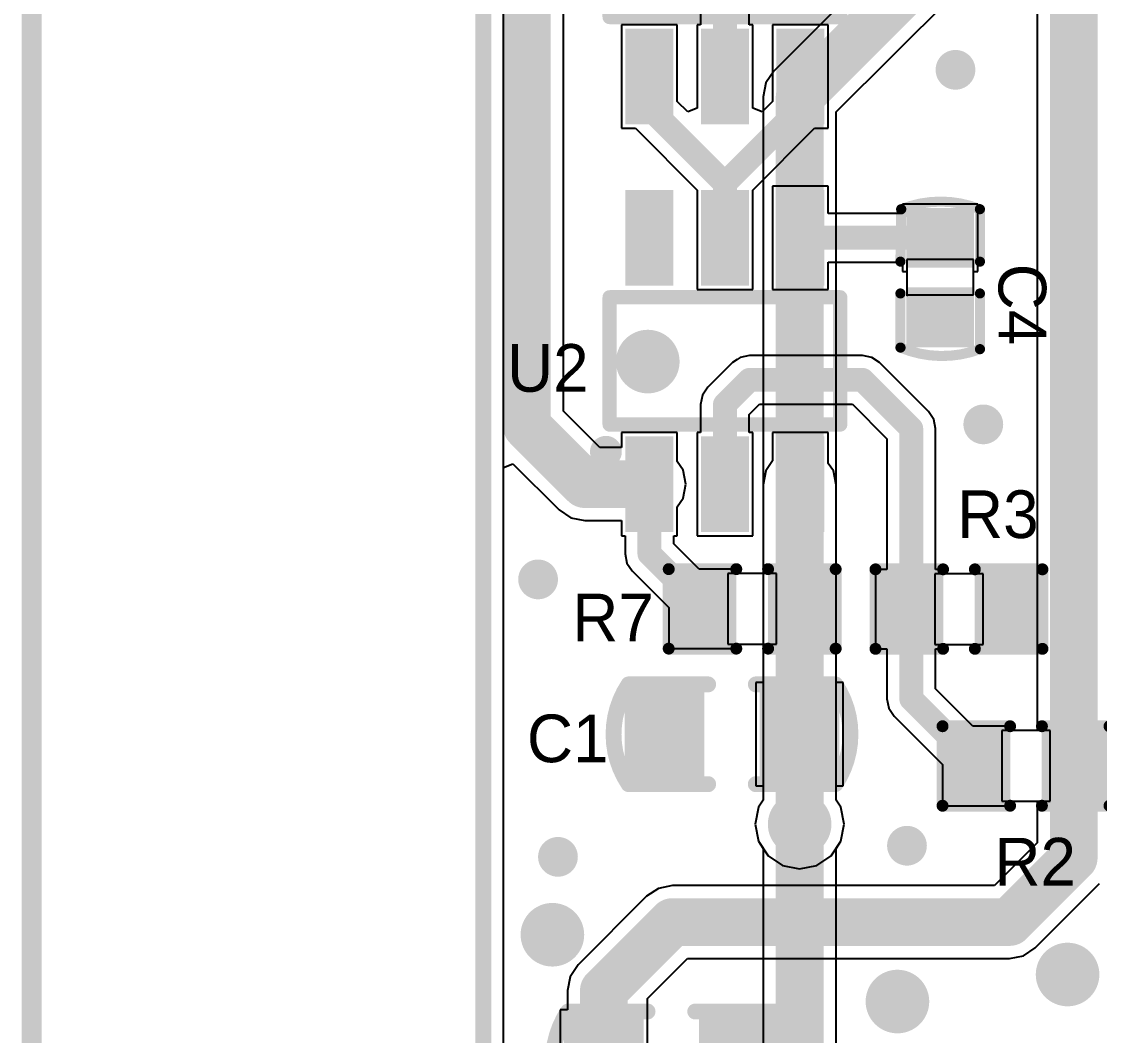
# Model space of a CAD drawing. Extents: x 10.58 to 11.54, y 9.91 to 15.27.
# Drawn here: x 10.598 to 11.132, y 10.914 to 11.416 of the extents above; entities that cross this region are included whole.
import ezdxf

# ---------------------------------------------------------------- set-up
doc = ezdxf.new("R2010")
doc.units = 0
doc.layers.get('0').update_dxf_attribs({"linetype": 'CONTINUOUS'})
for name, color, linetype in [('BOTTOMLAYER', 5, 'CONTINUOUS'), ('KEEPOUTLAYER', 6, 'CONTINUOUS'), ('MULTILAYER', 9, 'CONTINUOUS'), ('TOPLAYER', 1, 'CONTINUOUS'), ('TOPOVERLAY', 2, 'CONTINUOUS'), ('TOPPASTE', 8, 'CONTINUOUS'), ('TOPSOLDER', 216, 'CONTINUOUS'), ('VIAHOLELAYER', 16, 'CONTINUOUS')]:
    doc.layers.add(name, color=color, linetype=linetype)

# ---------------------------------------------------------------- blocks, each defined once
blk = doc.blocks.new('SOT_23_6L_6')
at = {"layer": 'TOPLAYER'}
for points in [[(-0.045276, 0.080709), (-0.045276, 0.041339), (-0.029528, 0.080709), (-0.029528, 0.041339)], [(-0.007874, 0.080709), (-0.007874, 0.041339), (0.007874, 0.080709), (0.007874, 0.041339)], [(0.029528, 0.080709), (0.029528, 0.041339), (0.045276, 0.080709), (0.045276, 0.041339)], [(-0.045276, -0.041339), (-0.045276, -0.080709), (-0.029528, -0.041339), (-0.029528, -0.080709)], [(-0.007874, -0.041339), (-0.007874, -0.080709), (0.007874, -0.041339), (0.007874, -0.080709)], [(0.029528, -0.041339), (0.029528, -0.080709), (0.045276, -0.041339), (0.045276, -0.080709)]]:
    blk.add_solid(points, dxfattribs=at)
at = {"layer": 'TOPOVERLAY', "const_width": 0.007087}
for points in [[(-0.057087, -0.031496), (-0.057087, 0.031496)], [(-0.057087, 0.031496), (0.057087, 0.031496)], [(0.057087, -0.031496), (0.057087, 0.031496)], [(-0.057087, -0.031496), (0.057087, -0.031496)]]:
    blk.add_lwpolyline(points, dxfattribs=at)
at = {"layer": 'TOPOVERLAY'}
for points, const_width in [([(-0.058858, 0.031496, 1), (-0.055315, 0.031496, 1)], 0.003543), ([(-0.058858, 0.031496, 1), (-0.055315, 0.031496, 1)], 0.003543), ([(0.055315, 0.031496, 1), (0.058858, 0.031496, 1)], 0.003543), ([(0.055315, 0.031496, 1), (0.058858, 0.031496, 1)], 0.003543), ([(-0.058858, -0.031496, 1), (-0.055315, -0.031496, 1)], 0.003543), ([(-0.058858, -0.031496, 1), (-0.055315, -0.031496, 1)], 0.003543), ([(0.055315, -0.031496, 1), (0.058858, -0.031496, 1)], 0.003543), ([(0.055315, -0.031496, 1), (0.058858, -0.031496, 1)], 0.003543), ([(-0.055, -0.045, 1), (-0.062874, -0.045, 1)], 0.007874), ([(-0.064842, -0.045, 1), (-0.060906, -0.045, 1)], 0.003937), ([(-0.056968, -0.045, 1), (-0.053032, -0.045, 1)], 0.003937)]:
    blk.add_lwpolyline(points, format="xyb", close=True, dxfattribs=dict(at, const_width=const_width))
at = {"layer": 'TOPPASTE'}
for points in [[(-0.045276, 0.080709), (-0.045276, 0.041339), (-0.029528, 0.080709), (-0.029528, 0.041339)], [(-0.007874, 0.080709), (-0.007874, 0.041339), (0.007874, 0.080709), (0.007874, 0.041339)], [(0.029528, 0.080709), (0.029528, 0.041339), (0.045276, 0.080709), (0.045276, 0.041339)], [(-0.045276, -0.041339), (-0.045276, -0.080709), (-0.029528, -0.041339), (-0.029528, -0.080709)], [(-0.007874, -0.041339), (-0.007874, -0.080709), (0.007874, -0.041339), (0.007874, -0.080709)], [(0.029528, -0.041339), (0.029528, -0.080709), (0.045276, -0.041339), (0.045276, -0.080709)]]:
    blk.add_solid(points, dxfattribs=at)
at = {"layer": 'TOPSOLDER'}
for points in [[(-0.049276, 0.084709), (-0.049276, 0.037339), (-0.025528, 0.084709), (-0.025528, 0.037339)], [(-0.011874, 0.084709), (-0.011874, 0.037339), (0.011874, 0.084709), (0.011874, 0.037339)], [(0.025528, 0.084709), (0.025528, 0.037339), (0.049276, 0.084709), (0.049276, 0.037339)], [(-0.049276, -0.037339), (-0.049276, -0.084709), (-0.025528, -0.037339), (-0.025528, -0.084709)], [(-0.011874, -0.037339), (-0.011874, -0.084709), (0.011874, -0.037339), (0.011874, -0.084709)], [(0.025528, -0.037339), (0.025528, -0.084709), (0.049276, -0.037339), (0.049276, -0.084709)]]:
    blk.add_solid(points, dxfattribs=at)
blk = doc.blocks.new('R_0402_31')
at = {"layer": 'TOPLAYER'}
for p, q in [((0.017, 0.0175), (-0.007, 0.0175)), ((-0.007, 0.0175), (-0.007, -0.0175)), ((0.017, -0.0175), (0.017, 0.0175)), ((-0.007, -0.0175), (0.017, -0.0175))]:
    blk.add_line(p, q, dxfattribs=at)
for points in [[(-0.006811, -0.01378), (-0.006811, 0.01378), (-0.030433, -0.01378), (-0.030433, 0.01378)], [(0.040433, -0.01378), (0.040433, 0.01378), (0.016811, -0.01378), (0.016811, 0.01378)]]:
    blk.add_solid(points, dxfattribs=at)
at = {"layer": 'TOPOVERLAY', "const_width": 0.005906}
for points in [[(-0.036339, 0.019685), (-0.002874, 0.019685)], [(-0.036339, -0.019685), (-0.036339, 0.019685)], [(0.012874, 0.019685), (0.046339, 0.019685)], [(0.046339, -0.019685), (0.046339, 0.019685)], [(-0.036339, -0.019685), (-0.002874, -0.019685)], [(0.012874, -0.019685), (0.046339, -0.019685)]]:
    blk.add_lwpolyline(points, dxfattribs=at)
at = {"layer": 'TOPOVERLAY', "const_width": 0.002953}
for points in [[(-0.037815, 0.019685, 1), (-0.034862, 0.019685, 1)], [(-0.037815, 0.019685, 1), (-0.034862, 0.019685, 1)], [(-0.00435, 0.019685, 1), (-0.001398, 0.019685, 1)], [(0.011398, 0.019685, 1), (0.01435, 0.019685, 1)], [(0.044862, 0.019685, 1), (0.047815, 0.019685, 1)], [(0.044862, 0.019685, 1), (0.047815, 0.019685, 1)], [(-0.037815, -0.019685, 1), (-0.034862, -0.019685, 1)], [(-0.037815, -0.019685, 1), (-0.034862, -0.019685, 1)], [(-0.00435, -0.019685, 1), (-0.001398, -0.019685, 1)], [(0.011398, -0.019685, 1), (0.01435, -0.019685, 1)], [(0.044862, -0.019685, 1), (0.047815, -0.019685, 1)], [(0.044862, -0.019685, 1), (0.047815, -0.019685, 1)]]:
    blk.add_lwpolyline(points, format="xyb", close=True, dxfattribs=at)
at = {"layer": 'TOPPASTE'}
for points in [[(-0.006811, -0.01378), (-0.006811, 0.01378), (-0.030433, -0.01378), (-0.030433, 0.01378)], [(0.040433, -0.01378), (0.040433, 0.01378), (0.016811, -0.01378), (0.016811, 0.01378)]]:
    blk.add_solid(points, dxfattribs=at)
at = {"layer": 'TOPSOLDER'}
for points in [[(-0.002811, -0.01778), (-0.002811, 0.01778), (-0.034433, -0.01778), (-0.034433, 0.01778)], [(0.044433, -0.01778), (0.044433, 0.01778), (0.012811, -0.01778), (0.012811, 0.01778)]]:
    blk.add_solid(points, dxfattribs=at)
blk = doc.blocks.new('R_0402_32')
at = {"layer": 'TOPLAYER'}
for p, q in [((0.017, 0.0175), (-0.007, 0.0175)), ((-0.007, 0.0175), (-0.007, -0.0175)), ((0.017, -0.0175), (0.017, 0.0175)), ((-0.007, -0.0175), (0.017, -0.0175))]:
    blk.add_line(p, q, dxfattribs=at)
for points in [[(-0.006811, -0.01378), (-0.006811, 0.01378), (-0.030433, -0.01378), (-0.030433, 0.01378)], [(0.040433, -0.01378), (0.040433, 0.01378), (0.016811, -0.01378), (0.016811, 0.01378)]]:
    blk.add_solid(points, dxfattribs=at)
at = {"layer": 'TOPOVERLAY', "const_width": 0.005906}
for points in [[(-0.002874, 0.019685), (-0.036339, 0.019685)], [(-0.036339, 0.019685), (-0.036339, -0.019685)], [(0.046339, 0.019685), (0.012874, 0.019685)], [(0.046339, 0.019685), (0.046339, -0.019685)], [(-0.002874, -0.019685), (-0.036339, -0.019685)], [(0.046339, -0.019685), (0.012874, -0.019685)]]:
    blk.add_lwpolyline(points, dxfattribs=at)
at = {"layer": 'TOPOVERLAY', "const_width": 0.002953}
for points in [[(-0.037815, 0.019685, 1), (-0.034862, 0.019685, 1)], [(-0.037815, 0.019685, 1), (-0.034862, 0.019685, 1)], [(-0.00435, 0.019685, 1), (-0.001398, 0.019685, 1)], [(0.011398, 0.019685, 1), (0.01435, 0.019685, 1)], [(0.044862, 0.019685, 1), (0.047815, 0.019685, 1)], [(0.044862, 0.019685, 1), (0.047815, 0.019685, 1)], [(-0.037815, -0.019685, 1), (-0.034862, -0.019685, 1)], [(-0.037815, -0.019685, 1), (-0.034862, -0.019685, 1)], [(-0.00435, -0.019685, 1), (-0.001398, -0.019685, 1)], [(0.011398, -0.019685, 1), (0.01435, -0.019685, 1)], [(0.044862, -0.019685, 1), (0.047815, -0.019685, 1)], [(0.044862, -0.019685, 1), (0.047815, -0.019685, 1)]]:
    blk.add_lwpolyline(points, format="xyb", close=True, dxfattribs=at)
at = {"layer": 'TOPPASTE'}
for points in [[(-0.006811, -0.01378), (-0.006811, 0.01378), (-0.030433, -0.01378), (-0.030433, 0.01378)], [(0.040433, -0.01378), (0.040433, 0.01378), (0.016811, -0.01378), (0.016811, 0.01378)]]:
    blk.add_solid(points, dxfattribs=at)
at = {"layer": 'TOPSOLDER'}
for points in [[(-0.002811, -0.01778), (-0.002811, 0.01778), (-0.034433, -0.01778), (-0.034433, 0.01778)], [(0.044433, -0.01778), (0.044433, 0.01778), (0.012811, -0.01778), (0.012811, 0.01778)]]:
    blk.add_solid(points, dxfattribs=at)
blk = doc.blocks.new('C_0402_47')
at = {"layer": 'TOPLAYER'}
for p, q in [((0.008518, 0.0165), (-0.008982, 0.0165)), ((-0.008982, 0.0165), (-0.008982, -0.0165)), ((0.008518, -0.016), (0.008518, 0.0165)), ((0.009018, -0.0165), (0.008518, -0.016)), ((-0.008982, -0.0165), (0.009018, -0.0165))]:
    blk.add_line(p, q, dxfattribs=at)
for points in [[(-0.00884, -0.012795), (-0.00884, 0.012795), (-0.030494, -0.012795), (-0.030494, 0.012795)], [(0.03053, -0.012795), (0.03053, 0.012795), (0.008876, -0.012795), (0.008876, 0.012795)]]:
    blk.add_solid(points, dxfattribs=at)
at = {"layer": 'TOPOVERLAY', "const_width": 0.005}
for points in [[(-0.03382, -0.019341, -0.193022), (-0.033854, 0.01965)], [(0.035464, 0.019716, -0.191665), (0.034708, -0.019637)]]:
    blk.add_lwpolyline(points, format="xyb", dxfattribs=at)
at = {"layer": 'TOPOVERLAY', "const_width": 0.0025}
for points in [[(-0.035104, 0.01965, 1), (-0.032604, 0.01965, 1)], [(-0.03509, 0.019685, 1), (-0.03259, 0.019685, 1)], [(-0.009106, 0.019685, 1), (-0.006606, 0.019685, 1)], [(0.006642, 0.019685, 1), (0.009142, 0.019685, 1)], [(0.034214, 0.019716, 1), (0.036714, 0.019716, 1)], [(0.034225, 0.019685, 1), (0.036726, 0.019685, 1)], [(-0.03509, -0.019291, 1), (-0.03259, -0.019291, 1)], [(-0.03507, -0.019341, 1), (-0.03257, -0.019341, 1)], [(-0.009106, -0.019685, 1), (-0.006606, -0.019685, 1)], [(0.006642, -0.019685, 1), (0.009142, -0.019685, 1)], [(0.033438, -0.019685, 1), (0.035938, -0.019685, 1)], [(0.033458, -0.019637, 1), (0.035958, -0.019637, 1)]]:
    blk.add_lwpolyline(points, format="xyb", close=True, dxfattribs=at)
at = {"layer": 'TOPOVERLAY', "const_width": 0.005}
for points in [[(-0.007856, 0.019685), (-0.03384, 0.019685)], [(0.035476, 0.019685), (0.007892, 0.019685)], [(-0.007856, -0.019685), (-0.03384, -0.019291)], [(0.034688, -0.019685), (0.007892, -0.019685)]]:
    blk.add_lwpolyline(points, dxfattribs=at)
at = {"layer": 'TOPPASTE'}
for points in [[(-0.00884, -0.012795), (-0.00884, 0.012795), (-0.030494, -0.012795), (-0.030494, 0.012795)], [(0.03053, -0.012795), (0.03053, 0.012795), (0.008876, -0.012795), (0.008876, 0.012795)]]:
    blk.add_solid(points, dxfattribs=at)
at = {"layer": 'TOPSOLDER'}
for points in [[(-0.00484, -0.016795), (-0.00484, 0.016795), (-0.034494, -0.016795), (-0.034494, 0.016795)], [(0.03453, -0.016795), (0.03453, 0.016795), (0.004876, -0.016795), (0.004876, 0.016795)]]:
    blk.add_solid(points, dxfattribs=at)
blk = doc.blocks.new('C_0603_48')
at = {"layer": 'TOPLAYER'}
for points in [[(-0.017717, -0.019685), (-0.017717, 0.019685), (-0.049213, -0.019685), (-0.049213, 0.019685)], [(0.049213, -0.019685), (0.049213, 0.019685), (0.017717, -0.019685), (0.017717, 0.019685)]]:
    blk.add_solid(points, dxfattribs=at)
at = {"layer": 'TOPOVERLAY', "const_width": 0.007874}
for points in [[(-0.051181, -0.024708, -0.302775), (-0.051181, 0.024708)], [(0.051181, 0.024708, -0.302775), (0.051181, -0.024708)]]:
    blk.add_lwpolyline(points, format="xyb", dxfattribs=at)
at = {"layer": 'TOPOVERLAY', "const_width": 0.003937}
for points in [[(-0.05315, 0.024708, 1), (-0.049213, 0.024708, 1)], [(-0.05315, 0.024708, 1), (-0.049213, 0.024708, 1)], [(-0.01378, 0.024708, 1), (-0.009843, 0.024708, 1)], [(0.009843, 0.024708, 1), (0.01378, 0.024708, 1)], [(0.049213, 0.024708, 1), (0.05315, 0.024708, 1)], [(0.049213, 0.024708, 1), (0.05315, 0.024708, 1)], [(-0.05315, -0.024708, 1), (-0.049213, -0.024708, 1)], [(-0.05315, -0.024708, 1), (-0.049213, -0.024708, 1)], [(-0.01378, -0.024708, 1), (-0.009843, -0.024708, 1)], [(0.009843, -0.024708, 1), (0.01378, -0.024708, 1)], [(0.049213, -0.024708, 1), (0.05315, -0.024708, 1)], [(0.049213, -0.024708, 1), (0.05315, -0.024708, 1)]]:
    blk.add_lwpolyline(points, format="xyb", close=True, dxfattribs=at)
at = {"layer": 'TOPOVERLAY', "const_width": 0.007874}
for points in [[(-0.011811, 0.024708), (-0.051181, 0.024708)], [(0.051181, 0.024708), (0.011811, 0.024708)], [(-0.011811, -0.024708), (-0.051181, -0.024708)], [(0.051181, -0.024708), (0.011811, -0.024708)]]:
    blk.add_lwpolyline(points, dxfattribs=at)
at = {"layer": 'TOPPASTE'}
for points in [[(-0.017717, -0.019685), (-0.017717, 0.019685), (-0.049213, -0.019685), (-0.049213, 0.019685)], [(0.049213, -0.019685), (0.049213, 0.019685), (0.017717, -0.019685), (0.017717, 0.019685)]]:
    blk.add_solid(points, dxfattribs=at)
at = {"layer": 'TOPSOLDER'}
for points in [[(-0.013717, -0.023685), (-0.013717, 0.023685), (-0.053213, -0.023685), (-0.053213, 0.023685)], [(0.053213, -0.023685), (0.053213, 0.023685), (0.013717, -0.023685), (0.013717, 0.023685)]]:
    blk.add_solid(points, dxfattribs=at)
blk = doc.blocks.new('C_0603_50')
at = {"layer": 'TOPLAYER'}
for points in [[(-0.017717, -0.019685), (-0.017717, 0.019685), (-0.049213, -0.019685), (-0.049213, 0.019685)], [(0.049213, -0.019685), (0.049213, 0.019685), (0.017717, -0.019685), (0.017717, 0.019685)]]:
    blk.add_solid(points, dxfattribs=at)
at = {"layer": 'TOPOVERLAY', "const_width": 0.007874}
for points in [[(-0.051181, -0.024708, -0.302775), (-0.051181, 0.024708)], [(0.051181, 0.024708, -0.302775), (0.051181, -0.024708)]]:
    blk.add_lwpolyline(points, format="xyb", dxfattribs=at)
at = {"layer": 'TOPOVERLAY', "const_width": 0.003937}
for points in [[(-0.05315, 0.024708, 1), (-0.049213, 0.024708, 1)], [(-0.05315, 0.024708, 1), (-0.049213, 0.024708, 1)], [(-0.01378, 0.024708, 1), (-0.009843, 0.024708, 1)], [(0.009843, 0.024708, 1), (0.01378, 0.024708, 1)], [(0.049213, 0.024708, 1), (0.05315, 0.024708, 1)], [(0.049213, 0.024708, 1), (0.05315, 0.024708, 1)], [(-0.05315, -0.024708, 1), (-0.049213, -0.024708, 1)], [(-0.05315, -0.024708, 1), (-0.049213, -0.024708, 1)], [(-0.01378, -0.024708, 1), (-0.009843, -0.024708, 1)], [(0.009843, -0.024708, 1), (0.01378, -0.024708, 1)], [(0.049213, -0.024708, 1), (0.05315, -0.024708, 1)], [(0.049213, -0.024708, 1), (0.05315, -0.024708, 1)]]:
    blk.add_lwpolyline(points, format="xyb", close=True, dxfattribs=at)
at = {"layer": 'TOPOVERLAY', "const_width": 0.007874}
for points in [[(-0.011811, 0.024708), (-0.051181, 0.024708)], [(0.051181, 0.024708), (0.011811, 0.024708)], [(-0.011811, -0.024708), (-0.051181, -0.024708)], [(0.051181, -0.024708), (0.011811, -0.024708)]]:
    blk.add_lwpolyline(points, dxfattribs=at)
at = {"layer": 'TOPPASTE'}
for points in [[(-0.017717, -0.019685), (-0.017717, 0.019685), (-0.049213, -0.019685), (-0.049213, 0.019685)], [(0.049213, -0.019685), (0.049213, 0.019685), (0.017717, -0.019685), (0.017717, 0.019685)]]:
    blk.add_solid(points, dxfattribs=at)
at = {"layer": 'TOPSOLDER'}
for points in [[(-0.013717, -0.023685), (-0.013717, 0.023685), (-0.053213, -0.023685), (-0.053213, 0.023685)], [(0.053213, -0.023685), (0.053213, 0.023685), (0.013717, -0.023685), (0.013717, 0.023685)]]:
    blk.add_solid(points, dxfattribs=at)
blk = doc.blocks.new('R_0402_55')
at = {"layer": 'TOPLAYER'}
for p, q in [((0.017, 0.0175), (-0.007, 0.0175)), ((-0.007, 0.0175), (-0.007, -0.0175)), ((0.017, -0.0175), (0.017, 0.0175)), ((-0.007, -0.0175), (0.017, -0.0175))]:
    blk.add_line(p, q, dxfattribs=at)
for points in [[(-0.006811, -0.01378), (-0.006811, 0.01378), (-0.030433, -0.01378), (-0.030433, 0.01378)], [(0.040433, -0.01378), (0.040433, 0.01378), (0.016811, -0.01378), (0.016811, 0.01378)]]:
    blk.add_solid(points, dxfattribs=at)
at = {"layer": 'TOPOVERLAY', "const_width": 0.005906}
for points in [[(-0.036339, 0.019685), (-0.002874, 0.019685)], [(-0.036339, -0.019685), (-0.036339, 0.019685)], [(0.012874, 0.019685), (0.046339, 0.019685)], [(0.046339, -0.019685), (0.046339, 0.019685)], [(-0.036339, -0.019685), (-0.002874, -0.019685)], [(0.012874, -0.019685), (0.046339, -0.019685)]]:
    blk.add_lwpolyline(points, dxfattribs=at)
at = {"layer": 'TOPOVERLAY', "const_width": 0.002953}
for points in [[(-0.037815, 0.019685, 1), (-0.034862, 0.019685, 1)], [(-0.037815, 0.019685, 1), (-0.034862, 0.019685, 1)], [(-0.00435, 0.019685, 1), (-0.001398, 0.019685, 1)], [(0.011398, 0.019685, 1), (0.01435, 0.019685, 1)], [(0.044862, 0.019685, 1), (0.047815, 0.019685, 1)], [(0.044862, 0.019685, 1), (0.047815, 0.019685, 1)], [(-0.037815, -0.019685, 1), (-0.034862, -0.019685, 1)], [(-0.037815, -0.019685, 1), (-0.034862, -0.019685, 1)], [(-0.00435, -0.019685, 1), (-0.001398, -0.019685, 1)], [(0.011398, -0.019685, 1), (0.01435, -0.019685, 1)], [(0.044862, -0.019685, 1), (0.047815, -0.019685, 1)], [(0.044862, -0.019685, 1), (0.047815, -0.019685, 1)]]:
    blk.add_lwpolyline(points, format="xyb", close=True, dxfattribs=at)
at = {"layer": 'TOPPASTE'}
for points in [[(-0.006811, -0.01378), (-0.006811, 0.01378), (-0.030433, -0.01378), (-0.030433, 0.01378)], [(0.040433, -0.01378), (0.040433, 0.01378), (0.016811, -0.01378), (0.016811, 0.01378)]]:
    blk.add_solid(points, dxfattribs=at)
at = {"layer": 'TOPSOLDER'}
for points in [[(-0.002811, -0.01778), (-0.002811, 0.01778), (-0.034433, -0.01778), (-0.034433, 0.01778)], [(0.044433, -0.01778), (0.044433, 0.01778), (0.012811, -0.01778), (0.012811, 0.01778)]]:
    blk.add_solid(points, dxfattribs=at)
blk = doc.blocks.new('SOT_23_6L_62')
at = {"layer": 'TOPLAYER'}
for points in [[(-0.045276, 0.080709), (-0.045276, 0.041339), (-0.029528, 0.080709), (-0.029528, 0.041339)], [(-0.007874, 0.080709), (-0.007874, 0.041339), (0.007874, 0.080709), (0.007874, 0.041339)], [(0.029528, 0.080709), (0.029528, 0.041339), (0.045276, 0.080709), (0.045276, 0.041339)], [(-0.045276, -0.041339), (-0.045276, -0.080709), (-0.029528, -0.041339), (-0.029528, -0.080709)], [(-0.007874, -0.041339), (-0.007874, -0.080709), (0.007874, -0.041339), (0.007874, -0.080709)], [(0.029528, -0.041339), (0.029528, -0.080709), (0.045276, -0.041339), (0.045276, -0.080709)]]:
    blk.add_solid(points, dxfattribs=at)
at = {"layer": 'TOPOVERLAY', "const_width": 0.007087}
for points in [[(-0.057087, 0.031496), (-0.057087, -0.031496)], [(0.057087, 0.031496), (-0.057087, 0.031496)], [(0.057087, 0.031496), (0.057087, -0.031496)], [(0.057087, -0.031496), (-0.057087, -0.031496)]]:
    blk.add_lwpolyline(points, dxfattribs=at)
at = {"layer": 'TOPOVERLAY'}
for points, const_width in [([(-0.058858, 0.031496, 1), (-0.055315, 0.031496, 1)], 0.003543), ([(-0.058858, 0.031496, 1), (-0.055315, 0.031496, 1)], 0.003543), ([(0.055315, 0.031496, 1), (0.058858, 0.031496, 1)], 0.003543), ([(0.055315, 0.031496, 1), (0.058858, 0.031496, 1)], 0.003543), ([(-0.058858, -0.031496, 1), (-0.055315, -0.031496, 1)], 0.003543), ([(-0.058858, -0.031496, 1), (-0.055315, -0.031496, 1)], 0.003543), ([(0.055315, -0.031496, 1), (0.058858, -0.031496, 1)], 0.003543), ([(0.055315, -0.031496, 1), (0.058858, -0.031496, 1)], 0.003543), ([(-0.055, -0.045, 1), (-0.062874, -0.045, 1)], 0.007874), ([(-0.064842, -0.045, 1), (-0.060906, -0.045, 1)], 0.003937), ([(-0.056968, -0.045, 1), (-0.053032, -0.045, 1)], 0.003937)]:
    blk.add_lwpolyline(points, format="xyb", close=True, dxfattribs=dict(at, const_width=const_width))
at = {"layer": 'TOPPASTE'}
for points in [[(-0.045276, 0.080709), (-0.045276, 0.041339), (-0.029528, 0.080709), (-0.029528, 0.041339)], [(-0.007874, 0.080709), (-0.007874, 0.041339), (0.007874, 0.080709), (0.007874, 0.041339)], [(0.029528, 0.080709), (0.029528, 0.041339), (0.045276, 0.080709), (0.045276, 0.041339)], [(-0.045276, -0.041339), (-0.045276, -0.080709), (-0.029528, -0.041339), (-0.029528, -0.080709)], [(-0.007874, -0.041339), (-0.007874, -0.080709), (0.007874, -0.041339), (0.007874, -0.080709)], [(0.029528, -0.041339), (0.029528, -0.080709), (0.045276, -0.041339), (0.045276, -0.080709)]]:
    blk.add_solid(points, dxfattribs=at)
at = {"layer": 'TOPSOLDER'}
for points in [[(-0.049276, 0.084709), (-0.049276, 0.037339), (-0.025528, 0.084709), (-0.025528, 0.037339)], [(-0.011874, 0.084709), (-0.011874, 0.037339), (0.011874, 0.084709), (0.011874, 0.037339)], [(0.025528, 0.084709), (0.025528, 0.037339), (0.049276, 0.084709), (0.049276, 0.037339)], [(-0.049276, -0.037339), (-0.049276, -0.084709), (-0.025528, -0.037339), (-0.025528, -0.084709)], [(-0.011874, -0.037339), (-0.011874, -0.084709), (0.011874, -0.037339), (0.011874, -0.084709)], [(0.025528, -0.037339), (0.025528, -0.084709), (0.049276, -0.037339), (0.049276, -0.084709)]]:
    blk.add_solid(points, dxfattribs=at)

msp = doc.modelspace()

# ---------------------------------------------------------------- linework, layer by layer
at = {"layer": 'BOTTOMLAYER'}
for p, q in [((10.836504, 10.348354), (10.836504, 12.641469)), ((11.037712, 11.458574), (10.970389, 11.391251)), ((11.001226, 11.370996), (11.057967, 11.427738)), ((10.970389, 11.391251), (10.966473, 11.385391)), ((10.966473, 11.385391), (10.965098, 11.378479)), ((10.965098, 11.378479), (10.965098, 11.378479)), ((10.965098, 11.378479), (10.965098, 11.378479)), ((10.965098, 11.378479), (10.965098, 11.378478)), ((10.965098, 11.378478), (10.965098, 11.378478)), ((10.965098, 11.378478), (10.965098, 11.030183)), ((11.001226, 11.030183), (11.001226, 11.370996)), ((10.965098, 11.030183), (10.962765, 11.026691)), ((11.003559, 11.026691), (11.001226, 11.030183)), ((10.962765, 11.026691), (10.961084, 11.018242)), ((11.00524, 11.018242), (11.003559, 11.026691)), ((10.961084, 11.018242), (10.962765, 11.009794)), ((11.003559, 11.009794), (11.00524, 11.018242)), ((10.962765, 11.009794), (10.965098, 11.006301)), ((11.001226, 11.006301), (11.003559, 11.009794)), ((10.965098, 11.006301), (10.965098, 10.823453)), ((11.001226, 10.823453), (11.001226, 11.006301))]:
    msp.add_line(p, q, dxfattribs=at)
at = {"layer": 'BOTTOMLAYER', "const_width": 0.023622}
for points in [[(10.983162, 11.378478), (11.050485, 11.445801)], [(10.983162, 11.018242), (10.983162, 11.378478)], [(10.983162, 10.544087), (10.983162, 11.018242)]]:
    msp.add_lwpolyline(points, dxfattribs=at)
at = {"layer": 'BOTTOMLAYER'}
for points, const_width in [([(11.055406, 11.391864, 1), (11.065248, 11.391864, 1)], 0.009843), ([(10.977256, 11.378478, 1), (10.989067, 11.378478, 1)], 0.011811), ([(10.977256, 11.378478, 1), (10.989067, 11.378478, 1)], 0.011811), ([(10.900091, 11.247376, 1), (10.915839, 11.247376, 1)], 0.015748), ([(11.069186, 11.216274, 1), (11.079028, 11.216274, 1)], 0.009843), ([(10.848713, 11.139502, 1), (10.858556, 11.139502, 1)], 0.009843), ([(10.975288, 11.018242, 1), (10.991036, 11.018242, 1)], 0.015748), ([(10.977256, 11.018242, 1), (10.989067, 11.018242, 1)], 0.011811), ([(10.977256, 11.018242, 1), (10.989067, 11.018242, 1)], 0.011811), ([(11.03139, 11.007612, 1), (11.041233, 11.007612, 1)], 0.009843), ([(10.858556, 11.002101, 1), (10.868398, 11.002101, 1)], 0.009843), ([(10.852847, 10.963518, 1), (10.868595, 10.963518, 1)], 0.015748), ([(11.107965, 10.943833, 1), (11.123713, 10.943833, 1)], 0.015748), ([(11.023713, 10.930447, 1), (11.039461, 10.930447, 1)], 0.015748)]:
    msp.add_lwpolyline(points, format="xyb", close=True, dxfattribs=dict(at, const_width=const_width))
at = {"layer": 'KEEPOUTLAYER'}
for points, const_width in [([(10.826469, 10.338318), (10.826469, 12.641469)], 0.007874), ([(10.602847, 10.338318), (10.602847, 12.473279)], 0.01)]:
    msp.add_lwpolyline(points, dxfattribs=dict(at, const_width=const_width))
at = {"layer": 'MULTILAYER'}
for points, const_width in [([(11.055406, 11.391864, 1), (11.065248, 11.391864, 1)], 0.009843), ([(10.900091, 11.247376, 1), (10.915839, 11.247376, 1)], 0.015748), ([(11.069186, 11.216274, 1), (11.079028, 11.216274, 1)], 0.009843), ([(10.848713, 11.139502, 1), (10.858556, 11.139502, 1)], 0.009843), ([(10.975288, 11.018242, 1), (10.991036, 11.018242, 1)], 0.015748), ([(11.03139, 11.007612, 1), (11.041233, 11.007612, 1)], 0.009843), ([(10.858556, 11.002101, 1), (10.868398, 11.002101, 1)], 0.009843), ([(10.852847, 10.963518, 1), (10.868595, 10.963518, 1)], 0.015748), ([(11.107965, 10.943833, 1), (11.123713, 10.943833, 1)], 0.015748), ([(11.023713, 10.930447, 1), (11.039461, 10.930447, 1)], 0.015748)]:
    msp.add_lwpolyline(points, format="xyb", close=True, dxfattribs=dict(at, const_width=const_width))
at = {"layer": 'TOPLAYER'}
for p, q in [((11.100817, 11.793495), (11.100817, 11.064601)), ((10.866186, 11.22283), (10.866186, 11.575225)), ((10.934116, 11.484934), (10.934116, 11.414067)), ((10.958201, 11.414067), (10.958201, 11.484934)), ((10.922537, 11.414067), (10.894978, 11.414067)), ((10.894978, 11.414067), (10.894978, 11.362886)), ((10.922537, 11.376213), (10.922537, 11.414067)), ((10.934116, 11.414067), (10.932379, 11.414067)), ((10.932379, 11.414067), (10.932379, 11.372903)), ((10.959938, 11.414067), (10.958201, 11.414067)), ((10.959938, 11.372903), (10.959938, 11.414067)), ((10.99734, 11.414067), (10.969781, 11.414067)), ((10.969781, 11.414067), (10.969781, 11.376213)), ((10.99734, 11.362886), (10.99734, 11.414067)), ((10.92776, 11.37099), (10.922537, 11.376213)), ((10.969781, 11.376213), (10.964558, 11.37099)), ((10.932379, 11.372903), (10.92776, 11.37099)), ((10.964558, 11.37099), (10.959938, 11.372903)), ((10.894978, 11.362886), (10.901802, 11.362886)), ((10.901802, 11.362886), (10.932379, 11.332309)), ((10.959938, 11.332309), (10.990515, 11.362886)), ((10.990515, 11.362886), (10.99734, 11.362886)), ((10.932379, 11.332309), (10.932379, 11.283134)), ((10.959938, 11.283134), (10.959938, 11.332309)), ((10.99734, 11.334315), (10.969781, 11.334315)), ((10.969781, 11.334315), (10.969781, 11.283134)), ((10.99734, 11.320767), (10.99734, 11.334315)), ((11.07146, 11.3254), (11.034058, 11.3254)), ((11.034058, 11.3254), (11.034058, 11.320767)), ((11.07146, 11.291935), (11.07146, 11.3254)), ((11.034058, 11.320767), (10.99734, 11.320767)), ((10.99734, 11.283134), (10.99734, 11.296682)), ((10.99734, 11.296682), (11.034058, 11.296682)), ((11.034058, 11.296682), (11.034058, 11.291935)), ((11.034058, 11.291935), (11.036259, 11.291935)), ((11.036259, 11.291935), (11.036259, 11.279983)), ((11.069259, 11.280483), (11.069259, 11.291935)), ((11.069259, 11.291935), (11.07146, 11.291935)), ((10.932379, 11.283134), (10.959938, 11.283134)), ((10.969781, 11.283134), (10.99734, 11.283134)), ((11.036259, 11.279983), (11.036759, 11.280483)), ((11.036759, 11.280483), (11.069259, 11.280483)), ((10.949853, 11.246836), (10.937644, 11.234627)), ((10.952195, 11.248401), (10.949853, 11.246836)), ((10.949853, 11.246836), (10.949853, 11.246836)), ((10.95376, 11.249447), (10.952195, 11.248401)), ((10.958368, 11.250364), (10.95376, 11.249447)), ((11.014264, 11.250364), (10.958368, 11.250364)), ((11.018873, 11.249447), (11.014264, 11.250364)), ((11.014264, 11.250364), (11.014264, 11.250364)), ((11.02278, 11.246836), (11.018873, 11.249447)), ((11.046952, 11.222664), (11.02278, 11.246836)), ((10.935033, 11.23072), (10.934116, 11.226112)), ((10.937644, 11.234627), (10.935033, 11.23072)), ((10.934116, 11.226112), (10.934116, 11.226111)), ((10.934116, 11.226111), (10.934116, 11.212267)), ((10.958201, 11.221123), (10.963356, 11.226279)), ((10.963356, 11.226279), (11.009276, 11.226279)), ((11.009276, 11.226279), (11.026394, 11.20916)), ((10.884276, 11.204741), (10.866186, 11.22283)), ((10.958201, 11.212267), (10.958201, 11.221123)), ((11.049563, 11.218757), (11.046952, 11.222664)), ((11.046952, 11.222664), (11.046952, 11.222664)), ((11.050479, 11.214149), (11.049563, 11.218757)), ((10.922537, 11.212267), (10.894978, 11.212267)), ((10.894978, 11.212267), (10.894978, 11.204741)), ((10.922537, 11.197943), (10.922537, 11.212267)), ((10.934116, 11.212267), (10.932379, 11.212267)), ((10.932379, 11.212267), (10.932379, 11.161086)), ((10.959938, 11.212267), (10.958201, 11.212267)), ((10.959938, 11.161086), (10.959938, 11.212267)), ((10.99734, 11.212267), (10.969781, 11.212267)), ((10.969781, 11.212267), (10.969781, 11.198141)), ((10.99734, 11.196948), (10.99734, 11.212267)), ((11.050479, 11.214148), (11.050479, 11.214149)), ((11.050479, 11.144486), (11.050479, 11.214148)), ((10.894978, 11.204741), (10.884276, 11.204741)), ((11.026394, 11.20916), (11.026394, 11.144486)), ((10.836504, 11.194887), (10.841124, 11.196801)), ((10.836504, 10.348354), (10.836504, 11.194887)), ((10.841124, 11.196801), (10.86402, 11.173904)), ((10.925446, 11.19359), (10.922537, 11.197943)), ((10.926821, 11.186677), (10.925446, 11.19359)), ((10.969781, 11.198141), (10.966473, 11.193191)), ((10.999851, 11.193191), (10.99734, 11.196948)), ((10.966473, 11.193191), (10.965098, 11.186279)), ((11.001226, 11.186279), (10.999851, 11.193191)), ((10.925446, 11.179764), (10.926821, 11.186677)), ((10.965098, 11.186279), (10.965098, 11.142401)), ((11.001226, 11.088391), (11.001226, 11.186279)), ((10.922537, 11.175411), (10.925446, 11.179764)), ((10.86402, 11.173904), (10.86402, 11.173904)), ((10.86402, 11.173904), (10.86402, 11.173904)), ((10.86402, 11.173904), (10.86402, 11.173904)), ((10.86402, 11.173904), (10.864021, 11.173904)), ((10.864021, 11.173904), (10.864021, 11.173904)), ((10.864021, 11.173904), (10.864021, 11.173904)), ((10.864021, 11.173904), (10.864021, 11.173904)), ((10.864021, 11.173904), (10.864021, 11.173904)), ((10.864021, 11.173904), (10.864021, 11.173904)), ((10.864021, 11.173904), (10.864021, 11.173904)), ((10.864021, 11.173904), (10.864021, 11.173904)), ((10.864021, 11.173904), (10.869881, 11.169988)), ((10.922537, 11.161086), (10.922537, 11.175411)), ((10.869881, 11.169988), (10.876793, 11.168613)), ((10.876793, 11.168613), (10.894978, 11.168613)), ((10.894978, 11.168613), (10.894978, 11.161086)), ((10.894978, 11.161086), (10.896715, 11.161086)), ((10.896715, 11.161086), (10.896715, 11.152181)), ((10.9208, 11.157168), (10.9208, 11.161086)), ((10.9208, 11.161086), (10.922537, 11.161086)), ((10.933382, 11.144586), (10.9208, 11.157168)), ((10.932379, 11.161086), (10.959938, 11.161086)), ((10.896715, 11.152181), (10.896715, 11.15218)), ((10.896715, 11.15218), (10.897631, 11.147572)), ((10.897631, 11.147572), (10.900242, 11.143665)), ((10.900242, 11.143665), (10.91832, 11.125587)), ((10.953753, 11.144586), (10.933382, 11.144586)), ((10.953753, 11.142401), (10.953753, 11.144586)), ((10.965098, 11.142401), (10.953753, 11.142401)), ((11.026394, 11.144486), (11.02072, 11.144486)), ((11.02072, 11.144486), (11.02072, 11.105116)), ((11.056153, 11.144486), (11.050479, 11.144486)), ((11.056153, 11.142301), (11.056153, 11.144486)), ((11.074059, 11.142301), (11.056153, 11.142301)), ((11.074059, 11.107301), (11.074059, 11.142301)), ((10.91832, 11.125587), (10.91832, 11.105216)), ((10.91832, 11.105216), (10.953753, 11.105216)), ((10.953753, 11.105216), (10.953753, 11.107401)), ((10.953753, 11.107401), (10.965098, 11.107401)), ((10.965098, 11.107401), (10.965098, 11.088391)), ((11.02072, 11.105116), (11.026394, 11.105116)), ((11.026394, 11.105116), (11.026394, 11.080301)), ((11.050479, 11.085289), (11.050479, 11.105116)), ((11.050479, 11.105116), (11.056153, 11.105116)), ((11.056153, 11.105116), (11.056153, 11.107301)), ((11.056153, 11.107301), (11.074059, 11.107301)), ((10.965098, 11.088391), (10.96147, 11.088391)), ((10.96147, 11.088391), (10.96147, 11.03721)), ((11.004777, 11.088391), (11.001226, 11.088391)), ((11.004777, 11.03721), (11.004777, 11.088391)), ((11.068982, 11.066786), (11.050479, 11.085289)), ((11.026394, 11.080301), (11.026394, 11.080301)), ((11.026394, 11.080301), (11.027311, 11.075692)), ((11.027311, 11.075692), (11.029922, 11.071785)), ((11.029922, 11.071785), (11.05392, 11.047787)), ((11.089353, 11.066786), (11.068982, 11.066786)), ((11.089353, 11.064601), (11.089353, 11.066786)), ((11.100817, 11.064601), (11.089353, 11.064601)), ((11.05392, 11.047787), (11.05392, 11.027416)), ((10.96147, 11.03721), (10.965098, 11.03721)), ((10.965098, 11.03721), (10.965098, 11.030183)), ((11.001226, 11.030183), (11.001226, 11.03721)), ((11.001226, 11.03721), (11.004777, 11.03721)), ((10.965098, 11.030183), (10.962765, 11.026691)), ((11.003559, 11.026691), (11.001226, 11.030183)), ((11.089353, 11.027416), (11.089353, 11.029601)), ((11.089353, 11.029601), (11.100817, 11.029601)), ((11.100817, 11.029601), (11.100817, 11.009081)), ((10.962765, 11.026691), (10.961084, 11.018242)), ((11.00524, 11.018242), (11.003559, 11.026691)), ((11.05392, 11.027416), (11.089353, 11.027416)), ((10.961084, 11.018242), (10.962765, 11.009794)), ((11.003559, 11.009794), (11.00524, 11.018242)), ((10.962765, 11.009794), (10.967551, 11.002631)), ((10.998773, 11.002631), (11.003559, 11.009794)), ((11.100817, 11.009081), (11.079617, 10.987881)), ((10.967551, 11.002631), (10.974713, 10.997845)), ((10.991611, 10.997845), (10.998773, 11.002631)), ((10.974713, 10.997845), (10.983162, 10.996165)), ((10.983162, 10.996165), (10.991611, 10.997845)), ((10.913257, 10.986506), (10.907397, 10.98259)), ((10.92017, 10.987881), (10.913257, 10.986506)), ((11.079617, 10.987881), (10.92017, 10.987881)), ((11.099872, 10.957044), (11.131654, 10.988826)), ((10.907397, 10.98259), (10.873421, 10.948614)), ((11.087099, 10.951754), (11.094012, 10.953129)), ((11.094012, 10.953129), (11.099872, 10.957044)), ((10.873421, 10.948614), (10.869506, 10.942754)), ((10.907848, 10.931949), (10.927652, 10.951754)), ((10.927652, 10.951754), (11.087099, 10.951754)), ((10.869506, 10.942754), (10.868131, 10.935842)), ((10.868131, 10.935842), (10.868131, 10.926391)), ((10.907848, 10.926391), (10.907848, 10.931949)), ((10.868131, 10.926391), (10.864541, 10.926391)), ((10.864541, 10.926391), (10.864541, 10.87521)), ((10.907848, 10.87521), (10.907848, 10.926391)), ((10.907848, 10.926391), (10.907848, 10.926391))]:
    msp.add_line(p, q, dxfattribs=at)
for points, const_width in [([(11.118881, 11.047101), (11.118881, 11.845479)], 0.023622), ([(10.848123, 11.215348), (10.848123, 11.640173)], 0.023622), ([(10.946159, 11.388477), (10.946159, 11.510524)], 0.011811), ([(10.908757, 11.372962), (10.908757, 11.388477)], 0.011811), ([(10.98356, 11.372962), (10.98356, 11.388477)], 0.011811), ([(10.908757, 11.372962), (10.946159, 11.33556)], 0.011811), ([(10.946159, 11.33556), (10.98356, 11.372962)], 0.011811), ([(10.946159, 11.308724), (10.946159, 11.33556)], 0.011811), ([(10.98356, 11.308724), (11.052702, 11.308724)], 0.011811), ([(10.946159, 11.226112), (10.958368, 11.238321)], 0.011811), ([(10.958368, 11.238321), (11.014264, 11.238321)], 0.011811), ([(11.014264, 11.238321), (11.038437, 11.214149)], 0.011811), ([(10.946159, 11.186677), (10.946159, 11.226112)], 0.011811), ([(10.848123, 11.215348), (10.876793, 11.186677)], 0.023622), ([(11.038437, 11.080301), (11.038437, 11.214149)], 0.011811), ([(10.876793, 11.186677), (10.908757, 11.186677)], 0.023622), ([(10.983162, 11.018242), (10.983162, 11.186279)], 0.023622), ([(10.908757, 11.15218), (10.908757, 11.186677)], 0.011811), ([(10.908757, 11.15218), (10.936037, 11.124901)], 0.011811), ([(11.038437, 11.080301), (11.071637, 11.047101)], 0.011811), ([(11.118881, 11.001599), (11.118881, 11.047101)], 0.023622), ([(11.087099, 10.969817), (11.118881, 11.001599)], 0.023622), ([(10.886194, 10.935842), (10.92017, 10.969817)], 0.023622), ([(10.92017, 10.969817), (11.087099, 10.969817)], 0.023622), ([(10.886194, 10.900801), (10.886194, 10.935842)], 0.023622)]:
    msp.add_lwpolyline(points, dxfattribs=dict(at, const_width=const_width))
for points, const_width in [([(11.055406, 11.391864, 1), (11.065248, 11.391864, 1)], 0.009843), ([(10.905805, 11.388477, 1), (10.91171, 11.388477, 1)], 0.005906), ([(10.943206, 11.388477, 1), (10.949112, 11.388477, 1)], 0.005906), ([(10.980608, 11.388477, 1), (10.986513, 11.388477, 1)], 0.005906), ([(10.905805, 11.372962, 1), (10.91171, 11.372962, 1)], 0.005906), ([(10.905805, 11.372962, 1), (10.91171, 11.372962, 1)], 0.005906), ([(10.980608, 11.372962, 1), (10.986513, 11.372962, 1)], 0.005906), ([(10.980608, 11.372962, 1), (10.986513, 11.372962, 1)], 0.005906), ([(10.943206, 11.33556, 1), (10.949112, 11.33556, 1)], 0.005906), ([(10.943206, 11.33556, 1), (10.949112, 11.33556, 1)], 0.005906), ([(10.943206, 11.33556, 1), (10.949112, 11.33556, 1)], 0.005906), ([(10.943206, 11.308724, 1), (10.949112, 11.308724, 1)], 0.005906), ([(10.980608, 11.308724, 1), (10.986513, 11.308724, 1)], 0.005906), ([(11.049749, 11.308724, 1), (11.055655, 11.308724, 1)], 0.005906), ([(10.900091, 11.247376, 1), (10.915839, 11.247376, 1)], 0.015748), ([(10.955416, 11.238321, 1), (10.961321, 11.238321, 1)], 0.005906), ([(10.955416, 11.238321, 1), (10.961321, 11.238321, 1)], 0.005906), ([(11.011312, 11.238321, 1), (11.017217, 11.238321, 1)], 0.005906), ([(11.011312, 11.238321, 1), (11.017217, 11.238321, 1)], 0.005906), ([(10.943206, 11.226112, 1), (10.949112, 11.226112, 1)], 0.005906), ([(10.943206, 11.226112, 1), (10.949112, 11.226112, 1)], 0.005906), ([(10.842217, 11.215348, 1), (10.854028, 11.215348, 1)], 0.011811), ([(10.842217, 11.215348, 1), (10.854028, 11.215348, 1)], 0.011811), ([(11.069186, 11.216274, 1), (11.079028, 11.216274, 1)], 0.009843), ([(11.035484, 11.214149, 1), (11.041389, 11.214149, 1)], 0.005906), ([(11.035484, 11.214149, 1), (11.041389, 11.214149, 1)], 0.005906), ([(10.870888, 11.186677, 1), (10.882699, 11.186677, 1)], 0.011811), ([(10.870888, 11.186677, 1), (10.882699, 11.186677, 1)], 0.011811), ([(10.902852, 11.186677, 1), (10.914663, 11.186677, 1)], 0.011811), ([(10.977256, 11.186279, 1), (10.989067, 11.186279, 1)], 0.011811), ([(10.905805, 11.186677, 1), (10.91171, 11.186677, 1)], 0.005906), ([(10.943206, 11.186677, 1), (10.949112, 11.186677, 1)], 0.005906), ([(10.905805, 11.15218, 1), (10.91171, 11.15218, 1)], 0.005906), ([(10.905805, 11.15218, 1), (10.91171, 11.15218, 1)], 0.005906), ([(10.848713, 11.139502, 1), (10.858556, 11.139502, 1)], 0.009843), ([(10.933084, 11.124901, 1), (10.938989, 11.124901, 1)], 0.005906), ([(11.035484, 11.080301, 1), (11.041389, 11.080301, 1)], 0.005906), ([(11.035484, 11.080301, 1), (11.041389, 11.080301, 1)], 0.005906), ([(11.112975, 11.047101, 1), (11.124786, 11.047101, 1)], 0.011811), ([(11.112975, 11.047101, 1), (11.124786, 11.047101, 1)], 0.011811), ([(11.068684, 11.047101, 1), (11.07459, 11.047101, 1)], 0.005906), ([(10.975288, 11.018242, 1), (10.991036, 11.018242, 1)], 0.015748), ([(10.977256, 11.018242, 1), (10.989067, 11.018242, 1)], 0.011811), ([(11.03139, 11.007612, 1), (11.041233, 11.007612, 1)], 0.009843), ([(10.858556, 11.002101, 1), (10.868398, 11.002101, 1)], 0.009843), ([(11.112975, 11.001599, 1), (11.124786, 11.001599, 1)], 0.011811), ([(11.112975, 11.001599, 1), (11.124786, 11.001599, 1)], 0.011811), ([(10.914264, 10.969817, 1), (10.926075, 10.969817, 1)], 0.011811), ([(10.914264, 10.969817, 1), (10.926075, 10.969817, 1)], 0.011811), ([(11.081193, 10.969817, 1), (11.093004, 10.969817, 1)], 0.011811), ([(11.081193, 10.969817, 1), (11.093004, 10.969817, 1)], 0.011811), ([(10.852847, 10.963518, 1), (10.868595, 10.963518, 1)], 0.015748), ([(11.107965, 10.943833, 1), (11.123713, 10.943833, 1)], 0.015748), ([(10.880289, 10.935842, 1), (10.8921, 10.935842, 1)], 0.011811), ([(10.880289, 10.935842, 1), (10.8921, 10.935842, 1)], 0.011811), ([(11.023713, 10.930447, 1), (11.039461, 10.930447, 1)], 0.015748)]:
    msp.add_lwpolyline(points, format="xyb", close=True, dxfattribs=dict(at, const_width=const_width))
at = {"layer": 'VIAHOLELAYER'}
for points, const_width in [([(11.057375, 11.391864, 1), (11.06328, 11.391864, 1)], 0.005906), ([(10.90206, 11.247376, 1), (10.913871, 11.247376, 1)], 0.011811), ([(11.071154, 11.216274, 1), (11.07706, 11.216274, 1)], 0.005906), ([(10.850682, 11.139502, 1), (10.856587, 11.139502, 1)], 0.005906), ([(10.977256, 11.018242, 1), (10.989067, 11.018242, 1)], 0.011811), ([(11.033359, 11.007612, 1), (11.039264, 11.007612, 1)], 0.005906), ([(10.860524, 11.002101, 1), (10.86643, 11.002101, 1)], 0.005906), ([(10.854816, 10.963518, 1), (10.866627, 10.963518, 1)], 0.011811), ([(11.109934, 10.943833, 1), (11.121745, 10.943833, 1)], 0.011811), ([(11.025682, 10.930447, 1), (11.037493, 10.930447, 1)], 0.011811)]:
    msp.add_lwpolyline(points, format="xyb", close=True, dxfattribs=dict(at, const_width=const_width))

# ---------------------------------------------------------------- block references
for name, p, rotation in [('SOT_23_6L_62', (10.946159, 11.449501), 180), ('SOT_23_6L_6', (10.946159, 11.247701), 360), ('C_0402_47', (11.052759, 11.289001), 270), ('R_0402_55', (10.954659, 11.124901), 360), ('R_0402_31', (11.057059, 11.124801), 360), ('C_0603_50', (10.949659, 11.062801), 180), ('R_0402_32', (11.100259, 11.047101), 180), ('C_0603_48', (10.919659, 10.900801), 180)]:
    msp.add_blockref(name, p, dxfattribs=dict(rotation=rotation))

# ---------------------------------------------------------------- texts
at = {"layer": 'TOPOVERLAY'}
for s, rotation, p in [('C4', 270, (11.081643, 11.29587)), ('U2', 360, (10.83828, 11.232416)), ('R3', 360, (11.061115, 11.159975)), ('R7', 360, (10.870563, 11.108794)), ('C1', 360, (10.848123, 11.048951)), ('R2', 360, (11.079617, 10.987881))]:
    msp.add_text(s, height=0.023622, rotation=rotation, dxfattribs=at).set_placement(p)

doc.saveas('drawing.dxf')
